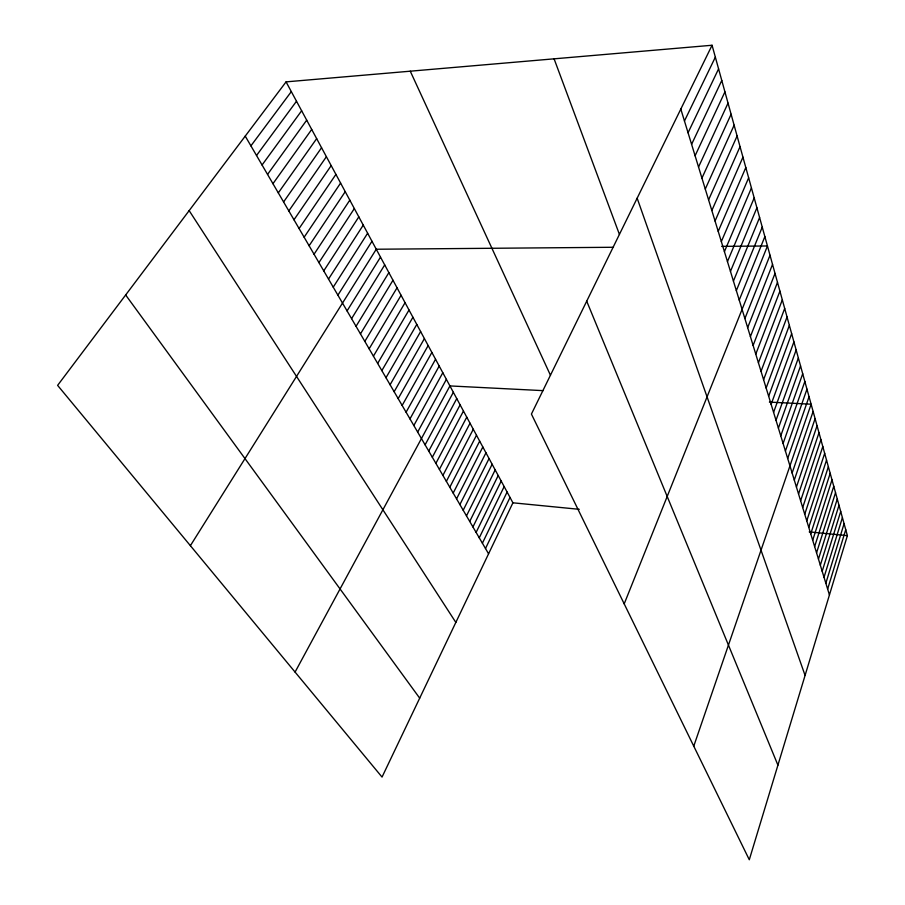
<?xml version="1.0" encoding="UTF-8"?>
<svg xmlns="http://www.w3.org/2000/svg" width="905" height="905" viewBox="0 0 905 905"><rect width="100%" height="100%" fill="white"/><g stroke="black" fill="none" stroke-linecap="round" stroke-linejoin="round"><path stroke-width="1.36" d="M712.065 45.25L847.385 535.636L749.295 859.75L531.416 414.071L712.065 45.25L286.071 81.869L57.615 385.372L382.034 777.078L512.909 502.807L286.071 81.869M827.645 589.11L845.734 529.674M825.846 583.227L844.082 523.667M824.025 577.277L842.408 517.592M822.192 571.27L840.711 511.461M820.326 565.195L839.003 505.262M818.459 559.052L837.272 499.006M816.559 552.853L835.53 492.682M814.636 546.586L833.765 486.29M812.701 540.251L831.989 479.842M810.744 533.86L830.19 473.315M808.765 527.389L828.369 466.731M806.762 520.85L826.537 460.079M804.749 514.232L824.681 453.348M802.701 507.558L822.803 446.55M800.631 500.793L820.903 439.683M798.549 493.972L818.991 432.737M796.434 487.06L817.057 425.723M794.296 480.08L815.1 418.63M792.135 473.021L813.12 411.458M693.762 746.161L811.118 404.207L769.408 402.103M787.689 458.507L809.047 396.718M785.416 451.041L806.966 389.15M783.097 443.484L804.85 381.491M780.766 435.848L802.712 373.742M778.402 428.11L800.552 365.914M776.004 420.293L798.357 357.984M773.583 412.375L796.151 349.975M771.128 404.365L793.911 341.864M768.65 396.254L791.649 333.662M766.139 388.041L789.352 325.359M763.594 379.727L787.045 316.954M761.026 371.322L784.692 308.458M758.424 362.803L782.316 299.849M755.777 354.172L779.918 291.15M753.107 345.439L777.486 282.337M750.403 336.603L775.019 273.412M747.666 327.644L772.531 264.384M744.894 318.571L770.008 255.244M624.201 603.873L767.451 245.979L721.647 246.364M739.227 300.075L764.872 236.612M736.342 290.641L762.248 227.121M733.423 281.093L759.6 217.505M730.459 271.409L756.908 207.777M727.462 261.602L754.193 197.912M724.419 251.658L751.433 187.935M721.342 241.578L748.65 177.81M718.219 231.363L745.811 167.561M715.052 221.012L742.948 157.176M711.839 210.514L740.041 146.655M708.581 199.869L737.1 135.988M705.278 189.077L734.125 125.184M701.929 178.127L731.104 114.234M698.536 167.029L728.039 103.125M695.085 155.773L724.928 91.869M691.601 144.347L721.783 80.455M688.049 132.764L718.581 68.882M485.499 548.532L510.013 497.445M684.452 120.999L715.346 57.151M482.399 543.215L507.105 492.037M479.265 537.841L504.164 486.585M476.109 532.423L501.189 481.075M472.93 526.959L498.202 475.521M469.718 521.438L495.182 469.921M466.471 515.873L492.139 464.265M463.19 510.25L489.062 458.564M459.887 504.583L485.962 452.805M456.561 498.859L482.829 447.002M453.19 493.078L479.673 441.142M449.796 487.252L476.494 435.237M446.369 481.37L473.281 429.264M442.907 475.419L470.034 423.246M439.411 469.423L466.754 417.171M435.882 463.371L463.451 411.04M432.33 457.263L460.113 404.852M428.732 451.086L456.754 398.596M425.101 444.853L453.348 392.295M295.075 672.076L449.921 385.926L543.091 390.643M417.658 432.081L446.38 379.365M413.834 425.52L442.805 372.736M409.976 418.902L439.197 366.039M406.085 412.205L435.554 359.274M402.148 405.451L431.877 352.452M398.166 398.63L428.167 345.552M394.15 391.729L424.411 338.583M390.089 384.761L420.621 331.558M385.994 377.724L416.786 324.443M381.842 370.609L412.918 317.27M377.656 363.425L409.015 310.019M373.426 356.151L405.067 302.7M369.15 348.81L401.073 295.29M364.828 341.4L397.046 287.813M360.462 333.9L392.974 280.267M356.038 326.32L388.867 272.631M351.581 318.651L384.704 264.916M347.068 310.913L380.507 257.122M190.389 545.681L376.265 249.237L613.477 247.269M337.893 295.166L371.966 241.284M333.232 287.157L367.634 233.23M328.515 279.068L363.256 225.096M323.752 270.878L358.821 216.872M318.922 262.608L354.341 208.557M314.046 254.237L349.805 200.152M309.114 245.775L345.235 191.656M304.137 237.212L340.597 183.07M299.091 228.546L335.925 174.382M293.978 219.791L331.185 165.604M288.819 210.922L326.4 156.712M283.593 201.951L321.558 147.73M278.31 192.878L316.66 138.646M272.959 183.704L311.705 129.449M267.552 174.416L306.705 120.161M262.065 165.004L301.637 110.749M256.522 155.49L296.501 101.236M250.911 145.863L291.32 91.609M512.909 502.807L579.257 509.323M809.217 531.891L847.385 535.636M125.659 294.973L419.694 698.151M189.156 210.616L455.837 622.414M245.232 136.112L488.576 553.803M410.27 71.19L550.478 375.304M586.712 301.173L777.927 765.166M554.086 58.825L619.45 234.486M637.154 198.184L805.077 675.413M680.809 109.075L829.433 594.947"/></g></svg>
